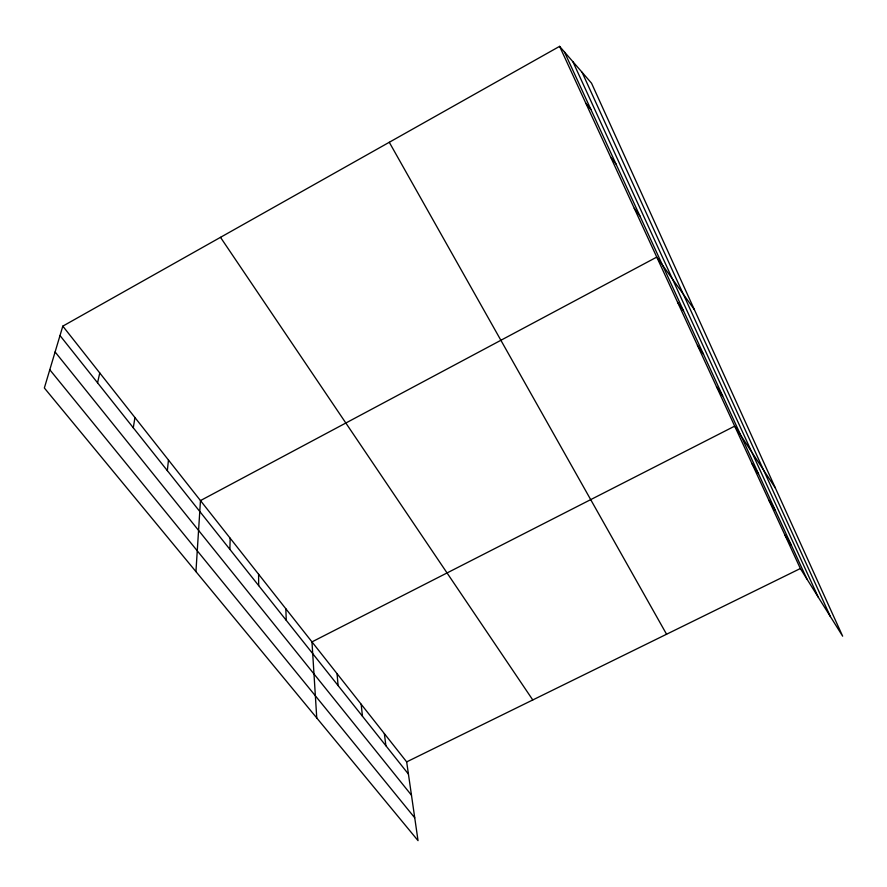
<?xml version="1.0" encoding="UTF-8"?>
<svg xmlns="http://www.w3.org/2000/svg" width="887" height="887" viewBox="0 0 887 887"><rect width="100%" height="100%" fill="white"/><g stroke="black" fill="none" stroke-linecap="round" stroke-linejoin="round"><path stroke-width="1.33" d="M229.877 549.363L230.165 538.221M195.938 571.605L200.473 500.59L656.768 257.097L694.366 309.641M167.321 470.631L168.475 460.043M133.283 427.789L134.946 417.544M97.559 382.818L99.765 372.961M62.811 326.139L44.35 387.985L418.032 840.643L406.667 761.889L62.811 326.139L559.597 46.357L591.529 83.19L842.65 636.179L800.351 568.534L559.597 46.357M406.667 761.889L800.351 568.534M49.794 369.757L414.728 817.803M585.786 103.147L590.897 109.445M55.105 351.962L411.468 795.195M60.006 335.552L408.43 774.107M610.644 157.054L615.988 164.006M634.272 208.312L639.826 215.829M677.579 302.256L683.478 310.716M697.47 345.387L703.502 354.246M220.497 237.328L532.777 699.954M716.496 386.643L722.639 395.846M775.382 488.05L734.702 426.126L311.969 641.889L316.759 717.971M752.143 463.968L758.485 473.769M768.874 500.246L775.293 510.302M784.928 535.072L791.415 545.339M389.282 142.275L666.569 634.238M564.431 51.934L806.893 578.989M572.88 61.68L818.202 597.084M582.083 72.29L830.354 616.509M384.359 733.627L385.889 745.745M361.175 704.245L362.461 716.252M337.06 673.688L338.091 685.573M285.836 608.77L286.257 620.335M258.594 574.244L258.671 585.62"/></g></svg>
